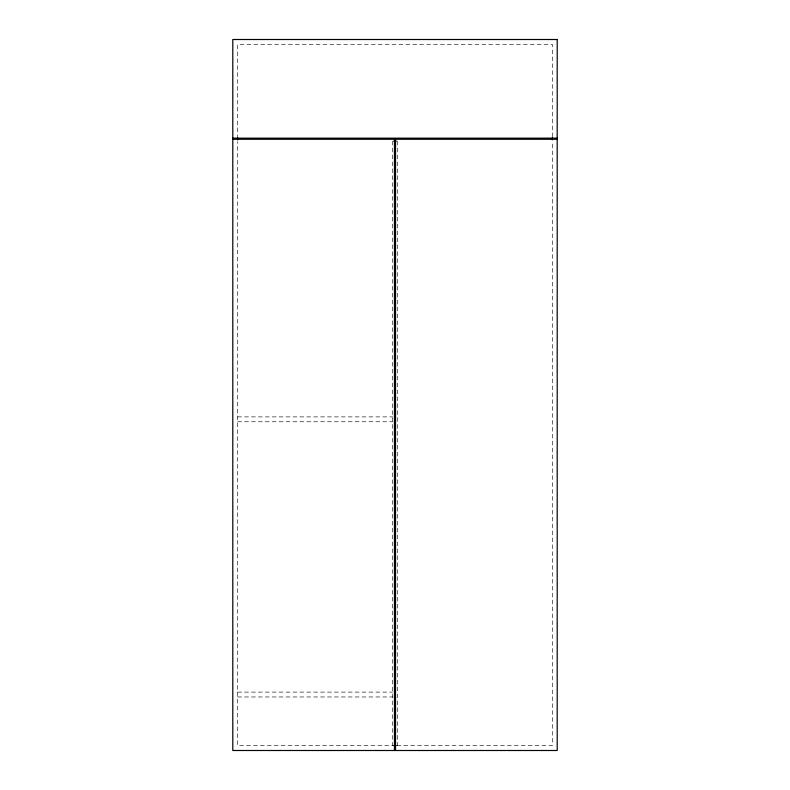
<?xml version="1.0" encoding="UTF-8"?>
<svg xmlns="http://www.w3.org/2000/svg" width="790" height="790" viewBox="0 0 790 790"><rect width="100%" height="100%" fill="white"/><g stroke="black" fill="none" stroke-linecap="round" stroke-linejoin="round"><path stroke-width="0.59" stroke-dasharray="3.95 2.96" d="M237.662 416.893L392.571 416.893M237.662 421.761L392.571 421.761M237.662 692.109L392.571 692.109M237.662 696.968L392.571 696.968M395.612 745.632L237.662 745.632L237.662 141.726M396.847 745.632L552.338 745.632L552.338 141.726M552.338 136.798L552.338 44.368L237.662 44.368L237.662 136.798M397.429 141.153L397.429 745.632M392.571 141.153L392.571 745.632"/><path stroke-width="1.19" d="M232.793 138.171L557.207 138.171M232.793 139.257L394.457 139.257L394.457 750.5M557.207 139.257L395.543 139.257L395.543 750.5M393.785 141.153L396.215 141.153M393.785 745.632L396.215 745.632M552.338 137.5L552.338 139.929M237.662 137.5L237.662 139.929M557.207 39.5L232.793 39.5L232.793 750.5L557.207 750.5L557.207 39.5"/></g></svg>
